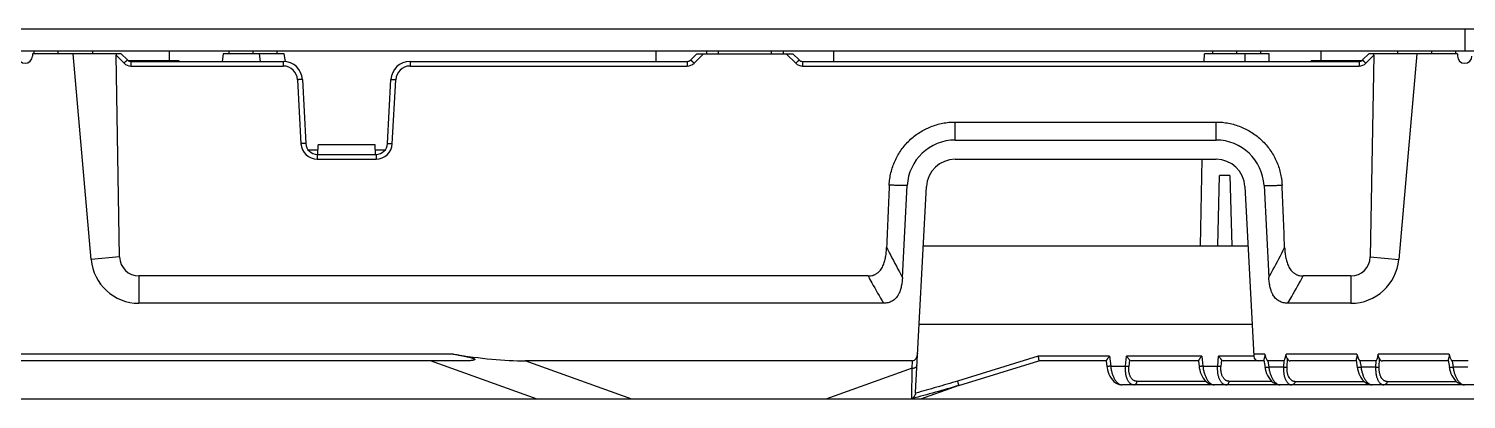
# Model space of a CAD drawing. Header units: millimetres. Extents: x 562 to 17351, y 2396 to 6995.
# Drawn here: x 1626.2 to 1776, y 3393 to 3431.6 of the extents above; entities that cross this region are included whole.
import ezdxf

# ---------------------------------------------------------------- set-up
doc = ezdxf.new("R2010")
doc.units = ezdxf.units.MM
doc.layers.add('02___PRT_ALL_AXES', color=7, linetype='Continuous')
doc.layers.add('_88746', color=7, linetype='Continuous')

msp = doc.modelspace()

# ---------------------------------------------------------------- linework, layer by layer
at = {"color": 7, "linetype": 'Continuous'}
for p, q in [((1325.801, 3431.595), (1775.801, 3431.595)), ((1775.801, 3431.595), (1775.801, 3429.295)), ((1325.801, 3429.295), (1775.801, 3429.295)), ((1626.551, 3428.995), (1626.551, 3428.745)), ((1635.801, 3428.995), (1626.551, 3428.995)), ((1626.731, 3428.995), (1626.731, 3429.295)), ((1629.231, 3428.995), (1629.231, 3429.295)), ((1632.676, 3407.559), (1630.801, 3428.995)), ((1632.801, 3429.295), (1632.801, 3428.995)), ((1635.645, 3407.819), (1635.268, 3428.834)), ((1635.268, 3428.834), (1636.101, 3428.001)), ((1635.801, 3428.995), (1636.454, 3428.341)), ((1640.801, 3429.295), (1640.801, 3428.295)), ((1646.433, 3428.995), (1646.317, 3428.195)), ((1652.799, 3428.995), (1646.433, 3428.995)), ((1647.051, 3428.995), (1647.051, 3429.295)), ((1649.551, 3428.995), (1649.551, 3429.295)), ((1650.168, 3428.995), (1650.285, 3428.195)), ((1652.051, 3428.995), (1652.051, 3429.295)), ((1652.918, 3428.181), (1652.799, 3428.995)), ((1691.551, 3428.195), (1691.551, 3429.295)), ((1695.147, 3428.341), (1695.801, 3428.995)), ((1695.501, 3428.001), (1696.495, 3428.995)), ((1695.801, 3428.995), (1705.801, 3428.995)), ((1696.801, 3429.295), (1696.801, 3428.995)), ((1698.051, 3428.995), (1698.051, 3429.295)), ((1703.551, 3428.995), (1703.551, 3429.295)), ((1704.801, 3429.295), (1704.801, 3428.995)), ((1705.107, 3428.995), (1706.101, 3428.001)), ((1705.801, 3428.995), (1706.454, 3428.341)), ((1710.051, 3428.195), (1710.051, 3429.295)), ((1749.551, 3428.995), (1749.551, 3429.295)), ((1752.051, 3428.995), (1752.051, 3429.295)), ((1754.551, 3428.995), (1754.551, 3429.295)), ((1760.801, 3429.295), (1760.801, 3428.295)), ((1765.147, 3428.341), (1765.801, 3428.995)), ((1765.501, 3428.001), (1766.334, 3428.834)), ((1775.051, 3428.995), (1765.801, 3428.995)), ((1766.334, 3428.834), (1765.957, 3407.819)), ((1768.801, 3429.295), (1768.801, 3428.995)), ((1770.801, 3428.995), (1768.925, 3407.559)), ((1772.371, 3428.995), (1772.371, 3429.295)), ((1774.871, 3428.995), (1774.871, 3429.295)), ((1775.051, 3428.995), (1775.051, 3428.745)), ((1636.508, 3428.295), (1641.801, 3428.295)), ((1636.808, 3428.195), (1636.808, 3427.708)), ((1636.808, 3428.195), (1652.695, 3428.195)), ((1636.808, 3427.708), (1652.695, 3427.708)), ((1641.801, 3428.295), (1641.801, 3428.195)), ((1652.695, 3428.195), (1652.695, 3427.708)), ((1665.907, 3428.195), (1694.794, 3428.195)), ((1665.907, 3428.195), (1665.907, 3427.708)), ((1665.907, 3427.708), (1694.794, 3427.708)), ((1694.794, 3428.195), (1694.794, 3427.708)), ((1706.808, 3428.195), (1764.794, 3428.195)), ((1706.808, 3428.195), (1706.808, 3427.708)), ((1706.808, 3427.708), (1764.794, 3427.708)), ((1759.801, 3428.295), (1765.093, 3428.295)), ((1759.801, 3428.295), (1759.801, 3428.195)), ((1764.794, 3428.195), (1764.794, 3427.708)), ((1654.193, 3426.286), (1654.542, 3419.619)), ((1654.692, 3426.299), (1655.041, 3419.632)), ((1663.56, 3419.632), (1663.909, 3426.299)), ((1664.059, 3419.619), (1664.409, 3426.286)), ((1722.708, 3421.878), (1749.894, 3421.878)), ((1722.708, 3419.995), (1722.708, 3421.878)), ((1749.894, 3419.995), (1749.894, 3421.878)), ((1722.708, 3419.995), (1749.894, 3419.995)), ((1655.267, 3418.995), (1656.301, 3418.995)), ((1656.24, 3418.495), (1662.362, 3418.495)), ((1656.24, 3418.495), (1656.24, 3418.008)), ((1662.301, 3418.995), (1663.335, 3418.995)), ((1662.362, 3418.495), (1662.362, 3418.008)), ((1656.24, 3418.008), (1662.362, 3418.008)), ((1722.708, 3417.995), (1749.894, 3417.995)), ((1717.213, 3405.686), (1717.715, 3415.256)), ((1718.588, 3393.699), (1719.712, 3415.152)), ((1750.068, 3408.995), (1750.259, 3416.295)), ((1751.342, 3416.295), (1750.259, 3416.295)), ((1751.342, 3416.295), (1751.534, 3408.995)), ((1752.89, 3415.152), (1753.816, 3397.469)), ((1754.887, 3415.256), (1755.388, 3405.686)), ((1635.645, 3407.819), (1632.676, 3407.559)), ((1719.389, 3408.995), (1753.212, 3408.995)), ((1765.957, 3407.819), (1768.925, 3407.559)), ((1713.636, 3405.838), (1637.657, 3405.838)), ((1637.657, 3405.838), (1637.657, 3402.995)), ((1763.944, 3405.838), (1758.965, 3405.838)), ((1763.944, 3405.838), (1763.944, 3402.995)), ((1715.244, 3402.995), (1637.657, 3402.995)), ((1763.944, 3402.995), (1757.357, 3402.995)), ((1753.642, 3400.795), (1718.959, 3400.795)), ((1670.41, 3397.695), (1542.804, 3397.695)), ((1731.353, 3397.482), (1722.96, 3394.894)), ((1738.79, 3397.482), (1731.353, 3397.482)), ((1738.79, 3397.482), (1738.915, 3396.442)), ((1740.459, 3396.442), (1740.549, 3397.482)), ((1748.394, 3397.482), (1740.549, 3397.482)), ((1740.854, 3397.098), (1740.795, 3396.418)), ((1748.394, 3397.482), (1748.519, 3396.442)), ((1750.063, 3396.442), (1750.153, 3397.482)), ((1753.816, 3397.482), (1750.153, 3397.482)), ((1750.458, 3397.098), (1750.399, 3396.418)), ((1754.958, 3397.695), (1753.804, 3397.695)), ((1764.562, 3397.695), (1757.193, 3397.695)), ((1757.295, 3397.247), (1757.251, 3396.32)), ((1774.166, 3397.695), (1766.797, 3397.695)), ((1766.9, 3397.247), (1766.855, 3396.32)), ((1671.659, 3396.995), (1350.149, 3396.995)), ((1679.161, 3392.995), (1668.029, 3396.995)), ((1718.275, 3396.995), (1677.9, 3396.995)), ((1689.031, 3392.995), (1677.9, 3396.995)), ((1718.236, 3396.235), (1709.218, 3392.995)), ((1718.236, 3396.235), (1718.275, 3396.995)), ((1723.104, 3394.438), (1731.426, 3397.003)), ((1738.446, 3396.995), (1731.457, 3396.995)), ((1738.446, 3397.003), (1738.518, 3396.405)), ((1738.915, 3396.442), (1740.459, 3396.442)), ((1748.05, 3396.995), (1741.038, 3396.995)), ((1748.05, 3397.003), (1748.122, 3396.405)), ((1748.519, 3396.442), (1750.063, 3396.442)), ((1754.884, 3396.995), (1750.642, 3396.995)), ((1754.873, 3397.067), (1754.996, 3396.292)), ((1756.947, 3396.995), (1755.284, 3396.995)), ((1755.284, 3396.995), (1755.391, 3396.32)), ((1756.915, 3396.32), (1755.391, 3396.32)), ((1756.947, 3396.995), (1756.915, 3396.32)), ((1764.488, 3396.995), (1757.612, 3396.995)), ((1764.477, 3397.067), (1764.6, 3396.292)), ((1766.551, 3396.995), (1764.888, 3396.995)), ((1764.888, 3396.995), (1764.995, 3396.32)), ((1766.519, 3396.32), (1764.995, 3396.32)), ((1766.551, 3396.995), (1766.519, 3396.32)), ((1774.092, 3396.995), (1767.216, 3396.995)), ((1774.081, 3397.067), (1774.204, 3396.292)), ((1776.155, 3396.995), (1774.492, 3396.995)), ((1774.492, 3396.995), (1774.599, 3396.32)), ((1776.123, 3396.32), (1774.599, 3396.32)), ((1723.104, 3394.438), (1719.089, 3392.995)), ((1896.806, 3394.495), (1740.096, 3394.495)), ((1748.846, 3394.86), (1741.652, 3394.86)), ((1755.707, 3394.86), (1751.256, 3394.86)), ((1758.115, 3394.86), (1765.311, 3394.86)), ((1767.719, 3394.86), (1774.915, 3394.86)), ((1894.079, 3392.995), (1357.053, 3392.995)), ((1718.603, 3393.641), (1718.581, 3393.635))]:
    msp.add_line(p, q, dxfattribs=at)
for points in [[(1738.518, 3396.405), (1738.536, 3396.277), (1738.582, 3396.053), (1738.646, 3395.829), (1738.73, 3395.609), (1738.833, 3395.397), (1738.954, 3395.197), (1739.094, 3395.014), (1739.251, 3394.851), (1739.423, 3394.715), (1739.605, 3394.61), (1739.794, 3394.538), (1739.981, 3394.501), (1740.096, 3394.495)], [(1748.122, 3396.405), (1748.14, 3396.277), (1748.186, 3396.053), (1748.25, 3395.829), (1748.334, 3395.609), (1748.437, 3395.397), (1748.558, 3395.197), (1748.698, 3395.014), (1748.855, 3394.851), (1749.027, 3394.715), (1749.209, 3394.61), (1749.398, 3394.538), (1749.585, 3394.501), (1749.7, 3394.495)], [(1754.996, 3396.292), (1755.022, 3396.155), (1755.08, 3395.923), (1755.159, 3395.691), (1755.259, 3395.467), (1755.379, 3395.254), (1755.52, 3395.058), (1755.68, 3394.883), (1755.856, 3394.735), (1756.046, 3394.621), (1756.241, 3394.542), (1756.437, 3394.502), (1756.558, 3394.495)], [(1764.6, 3396.292), (1764.626, 3396.155), (1764.684, 3395.923), (1764.763, 3395.691), (1764.863, 3395.467), (1764.983, 3395.254), (1765.124, 3395.058), (1765.284, 3394.883), (1765.461, 3394.735), (1765.65, 3394.621), (1765.846, 3394.542), (1766.041, 3394.502), (1766.162, 3394.495)], [(1774.204, 3396.292), (1774.23, 3396.155), (1774.288, 3395.923), (1774.367, 3395.691), (1774.467, 3395.467), (1774.587, 3395.254), (1774.728, 3395.058), (1774.888, 3394.883), (1775.065, 3394.735), (1775.254, 3394.621), (1775.45, 3394.542), (1775.645, 3394.502), (1775.766, 3394.495)]]:
    msp.add_lwpolyline(points, dxfattribs=at)
for centre, radius, start, end in [((1625.801, 3428.745), 0.75, 180, 0), ((1775.801, 3428.745), 0.75, 180, 0), ((1636.808, 3428.708), 1, 225.00003, 269.99997), ((1636.808, 3428.695), 0.5, 225, 270), ((1652.695, 3426.195), 2, 3, 90), ((1652.695, 3426.208), 1.5, 3.00007, 89.99993), ((1665.907, 3426.195), 2, 90, 177), ((1665.907, 3426.208), 1.5, 90.00007, 176.99993), ((1694.794, 3428.695), 0.5, 270, 315.0005), ((1694.794, 3428.708), 1, 270.00003, 314.99997), ((1706.808, 3428.708), 1, 225.00003, 269.99997), ((1706.808, 3428.695), 0.5, 225, 270), ((1764.794, 3428.695), 0.5, 270, 315.0005), ((1764.794, 3428.708), 1, 270.00003, 314.99997), ((1656.24, 3419.708), 1.7, 183, 270), ((1656.24, 3419.695), 1.2, 183, 270), ((1662.362, 3419.695), 1.2, 270, 357), ((1662.362, 3419.708), 1.7, 270.00001, 356.99999), ((1722.708, 3414.995), 5, 90.00001, 176.99999), ((1749.894, 3414.995), 5, 3, 90), ((1722.708, 3414.995), 3, 90, 177), ((1749.894, 3414.995), 3, 3, 90), ((3995.805, 3317.23), 2282.078, 177.53695, 177.699985), ((-576.833, 3314.999), 2335.754, 2.301895, 2.461184), ((1637.657, 3407.995), 5, 185, 270), ((1763.944, 3407.995), 5, 270, 355), ((1754.316, 3397.495), 0.5, 183, 270), ((1717.972, 3393.732), 0.617, 350.98117, 357.00199)]:
    msp.add_arc(centre, radius, start, end, dxfattribs=at)
for centre, major_axis, ratio, start_param, end_param in [((1636.621, 3427.468), (-1.303, 1.512), 0.2399664, -0.0548761, 0.2810578), ((1764.981, 3427.468), (1.303, 1.512), 0.2399664, -0.2810578, 0.0548761), ((1637.657, 3407.855), (0, 2.018), 0.9975972, -4.6944051, -3.1415927), ((1763.944, 3407.855), (0, 2.018), 0.9975972, -3.1415927, -1.5887802), ((1654.153, 3410.328), (-30.624, 11.004), 0.245846, 2.2161115, 2.5415832), ((1718.303, 3397.828), (0.044, 0.833), 0.5994734, -3.1101859, -1.5707963), ((1741.089, 3397.495), (0.086, 0.497), 0.6258693, -3.6892543, -3.0340323), ((1750.693, 3397.495), (0.086, 0.497), 0.6258693, -3.6892543, -3.0340323), ((1754.557, 3401.584), (0.732, -4.589), 0.0860763, -0.5733071, -0.0137258), ((1757.166, 3401.584), (0.22, 4.589), 0.0870563, -3.1374142, -2.5778329), ((1757.685, 3397.695), (0.12, 0.696), 0.6258693, -3.9098538, -3.0340323), ((1764.162, 3401.584), (0.732, -4.589), 0.0860763, -0.5733071, -0.0137258), ((1766.77, 3401.584), (0.22, 4.589), 0.0870563, -3.1374142, -2.5778329), ((1767.289, 3397.695), (0.12, 0.696), 0.6258693, -3.9098538, -3.0340323), ((1773.766, 3401.584), (0.732, -4.589), 0.0860763, -0.5733071, -0.0137258), ((1733.087, 3397.495), (1.661, 0.492), 0.0530721, 3.1353089, 3.3188186)]:
    msp.add_ellipse(centre, major_axis=major_axis, ratio=ratio, start_param=start_param, end_param=end_param, dxfattribs=at)
for points, knots in [([(1636.454, 3428.341), (1636.454, 3428.341), (1636.454, 3428.341), (1636.453, 3428.341), (1636.452, 3428.34), (1636.449, 3428.338), (1636.446, 3428.336), (1636.442, 3428.332), (1636.437, 3428.328), (1636.432, 3428.323), (1636.425, 3428.317), (1636.418, 3428.311), (1636.407, 3428.3), (1636.391, 3428.286), (1636.371, 3428.266), (1636.348, 3428.244), (1636.322, 3428.219), (1636.294, 3428.192), (1636.265, 3428.164), (1636.223, 3428.122), (1636.168, 3428.068), (1636.123, 3428.023), (1636.101, 3428.001)], [0, 0, 0, 0, 0.0005463, 0.001555, 0.0052604, 0.0113009, 0.0196906, 0.0304233, 0.0434731, 0.0588088, 0.0763985, 0.0962059, 0.118181, 0.1684187, 0.2266546, 0.2923298, 0.3648387, 0.4434926, 0.5275621, 0.6162397, 0.8040912, 1, 1, 1, 1]), ([(1695.147, 3428.341), (1695.147, 3428.341), (1695.148, 3428.341), (1695.148, 3428.341), (1695.15, 3428.34), (1695.152, 3428.338), (1695.155, 3428.336), (1695.159, 3428.332), (1695.164, 3428.328), (1695.17, 3428.323), (1695.176, 3428.317), (1695.183, 3428.311), (1695.194, 3428.3), (1695.21, 3428.286), (1695.231, 3428.266), (1695.254, 3428.244), (1695.279, 3428.219), (1695.307, 3428.192), (1695.336, 3428.164), (1695.379, 3428.122), (1695.434, 3428.068), (1695.478, 3428.023), (1695.501, 3428.001)], [0, 0, 0, 0, 0.0005463, 0.001555, 0.0052604, 0.0113009, 0.0196906, 0.0304233, 0.0434731, 0.0588088, 0.0763985, 0.0962059, 0.118181, 0.1684187, 0.2266546, 0.2923298, 0.3648387, 0.4434926, 0.5275621, 0.6162397, 0.8040912, 1, 1, 1, 1]), ([(1706.454, 3428.341), (1706.454, 3428.341), (1706.454, 3428.341), (1706.453, 3428.341), (1706.452, 3428.34), (1706.449, 3428.338), (1706.446, 3428.336), (1706.442, 3428.332), (1706.437, 3428.328), (1706.432, 3428.323), (1706.425, 3428.317), (1706.418, 3428.311), (1706.407, 3428.3), (1706.391, 3428.286), (1706.371, 3428.266), (1706.348, 3428.244), (1706.322, 3428.219), (1706.294, 3428.192), (1706.265, 3428.164), (1706.223, 3428.122), (1706.168, 3428.068), (1706.123, 3428.023), (1706.101, 3428.001)], [0, 0, 0, 0, 0.0005463, 0.001555, 0.0052604, 0.0113009, 0.0196906, 0.0304233, 0.0434731, 0.0588088, 0.0763985, 0.0962059, 0.118181, 0.1684187, 0.2266546, 0.2923298, 0.3648387, 0.4434926, 0.5275621, 0.6162397, 0.8040912, 1, 1, 1, 1]), ([(1765.147, 3428.341), (1765.147, 3428.341), (1765.148, 3428.341), (1765.148, 3428.341), (1765.15, 3428.34), (1765.152, 3428.338), (1765.155, 3428.336), (1765.159, 3428.332), (1765.164, 3428.328), (1765.17, 3428.323), (1765.176, 3428.317), (1765.183, 3428.311), (1765.194, 3428.3), (1765.21, 3428.286), (1765.231, 3428.266), (1765.254, 3428.244), (1765.279, 3428.219), (1765.307, 3428.192), (1765.336, 3428.164), (1765.379, 3428.122), (1765.434, 3428.068), (1765.478, 3428.023), (1765.501, 3428.001)], [0, 0, 0, 0, 0.0005463, 0.001555, 0.0052604, 0.0113009, 0.0196906, 0.0304233, 0.0434731, 0.0588088, 0.0763985, 0.0962059, 0.118181, 0.1684187, 0.2266546, 0.2923298, 0.3648387, 0.4434926, 0.5275621, 0.6162397, 0.8040912, 1, 1, 1, 1]), ([(1654.692, 3426.299), (1654.692, 3426.3), (1654.691, 3426.3), (1654.689, 3426.301), (1654.686, 3426.301), (1654.682, 3426.302), (1654.676, 3426.302), (1654.67, 3426.302), (1654.662, 3426.302), (1654.65, 3426.303), (1654.631, 3426.303), (1654.606, 3426.302), (1654.577, 3426.302), (1654.544, 3426.301), (1654.508, 3426.3), (1654.469, 3426.299), (1654.427, 3426.297), (1654.367, 3426.295), (1654.289, 3426.291), (1654.225, 3426.288), (1654.193, 3426.286)], [0, 0, 0, 0, 0.0017578, 0.0055835, 0.0117127, 0.0201813, 0.0309905, 0.0441177, 0.0595328, 0.077204, 0.1191554, 0.1695638, 0.2279627, 0.2937808, 0.3663987, 0.445112, 0.5291753, 0.6177638, 0.8051202, 1, 1, 1, 1]), ([(1663.909, 3426.299), (1663.909, 3426.3), (1663.91, 3426.3), (1663.912, 3426.301), (1663.915, 3426.301), (1663.92, 3426.302), (1663.925, 3426.302), (1663.932, 3426.302), (1663.939, 3426.302), (1663.952, 3426.303), (1663.97, 3426.303), (1663.995, 3426.302), (1664.024, 3426.302), (1664.057, 3426.301), (1664.093, 3426.3), (1664.132, 3426.299), (1664.174, 3426.297), (1664.234, 3426.295), (1664.313, 3426.291), (1664.376, 3426.288), (1664.409, 3426.286)], [0, 0, 0, 0, 0.0017578, 0.0055835, 0.0117127, 0.0201813, 0.0309905, 0.0441177, 0.0595328, 0.077204, 0.1191554, 0.1695638, 0.2279627, 0.2937808, 0.3663987, 0.445112, 0.5291753, 0.6177638, 0.8051202, 1, 1, 1, 1]), ([(1715.835, 3415.303), (1715.845, 3415.521), (1715.884, 3415.957), (1716.006, 3416.602), (1716.188, 3417.232), (1716.39, 3417.741), (1716.58, 3418.135), (1716.789, 3418.52), (1717.083, 3418.981), (1717.488, 3419.499), (1717.941, 3419.975), (1718.437, 3420.407), (1718.972, 3420.789), (1719.447, 3421.063), (1719.84, 3421.255), (1720.243, 3421.428), (1720.761, 3421.608), (1721.401, 3421.763), (1722.051, 3421.857), (1722.489, 3421.878), (1722.708, 3421.878)], [0, 0, 0, 0, 0.0623871, 0.1248193, 0.1872588, 0.2497077, 0.2809456, 0.3121867, 0.3746617, 0.4371512, 0.4996557, 0.5621747, 0.6247093, 0.6872575, 0.7185453, 0.7498357, 0.8124073, 0.8749832, 0.9375618, 1, 1, 1, 1]), ([(1749.894, 3421.878), (1750.113, 3421.878), (1750.551, 3421.857), (1751.202, 3421.763), (1751.841, 3421.607), (1752.36, 3421.428), (1752.762, 3421.255), (1753.156, 3421.063), (1753.63, 3420.788), (1754.165, 3420.406), (1754.661, 3419.974), (1755.114, 3419.498), (1755.519, 3418.98), (1755.814, 3418.519), (1756.022, 3418.134), (1756.212, 3417.74), (1756.413, 3417.231), (1756.596, 3416.6), (1756.717, 3415.956), (1756.757, 3415.52), (1756.766, 3415.303)], [0, 0, 0, 0, 0.0625476, 0.1251331, 0.1877131, 0.2502844, 0.2815754, 0.3128636, 0.3754116, 0.437944, 0.5004644, 0.5629678, 0.6254582, 0.687934, 0.7191753, 0.7504127, 0.8128631, 0.8753001, 0.9377247, 1, 1, 1, 1]), ([(1655.041, 3419.632), (1655.041, 3419.632), (1655.04, 3419.633), (1655.039, 3419.633), (1655.035, 3419.634), (1655.031, 3419.634), (1655.026, 3419.634), (1655.019, 3419.635), (1655.012, 3419.635), (1654.999, 3419.635), (1654.981, 3419.635), (1654.956, 3419.635), (1654.927, 3419.634), (1654.894, 3419.634), (1654.858, 3419.633), (1654.818, 3419.631), (1654.777, 3419.63), (1654.717, 3419.627), (1654.638, 3419.624), (1654.575, 3419.621), (1654.542, 3419.619)], [0, 0, 0, 0, 0.0017578, 0.0055835, 0.0117127, 0.0201813, 0.0309905, 0.0441177, 0.0595328, 0.077204, 0.1191554, 0.1695638, 0.2279627, 0.2937808, 0.3663986, 0.445112, 0.5291753, 0.6177638, 0.8051202, 1, 1, 1, 1]), ([(1663.56, 3419.632), (1663.56, 3419.632), (1663.561, 3419.633), (1663.563, 3419.633), (1663.566, 3419.634), (1663.57, 3419.634), (1663.576, 3419.634), (1663.582, 3419.635), (1663.59, 3419.635), (1663.602, 3419.635), (1663.621, 3419.635), (1663.646, 3419.635), (1663.675, 3419.634), (1663.708, 3419.634), (1663.744, 3419.633), (1663.783, 3419.631), (1663.825, 3419.63), (1663.885, 3419.627), (1663.963, 3419.624), (1664.027, 3419.621), (1664.059, 3419.619)], [0, 0, 0, 0, 0.0017578, 0.0055835, 0.0117127, 0.0201813, 0.0309905, 0.0441177, 0.0595328, 0.077204, 0.1191554, 0.1695638, 0.2279627, 0.2937808, 0.3663987, 0.445112, 0.5291753, 0.6177638, 0.8051202, 1, 1, 1, 1]), ([(1717.715, 3415.256), (1717.558, 3415.256), (1717.245, 3415.258), (1716.853, 3415.265), (1716.54, 3415.274), (1716.226, 3415.284), (1715.992, 3415.294), (1715.835, 3415.303)], [0, 0, 0, 0, 0.2500648, 0.5000903, 0.6250871, 0.7500734, 1, 1, 1, 1]), ([(1754.887, 3415.256), (1755.043, 3415.256), (1755.357, 3415.258), (1755.749, 3415.265), (1756.062, 3415.274), (1756.375, 3415.284), (1756.61, 3415.294), (1756.766, 3415.303)], [0, 0, 0, 0, 0.2500641, 0.5000894, 0.6250865, 0.750073, 1, 1, 1, 1]), ([(1713.636, 3405.838), (1713.719, 3405.838), (1713.884, 3405.847), (1714.087, 3405.889), (1714.244, 3405.941), (1714.358, 3405.99), (1714.468, 3406.048), (1714.572, 3406.115), (1714.67, 3406.19), (1714.793, 3406.301), (1714.93, 3406.456), (1715.068, 3406.662), (1715.183, 3406.882), (1715.278, 3407.111), (1715.355, 3407.347), (1715.417, 3407.587), (1715.466, 3407.83), (1715.504, 3408.074), (1715.543, 3408.402), (1715.559, 3408.65), (1715.565, 3408.815)], [0, 0, 0, 0, 0.0625038, 0.1249965, 0.156265, 0.187532, 0.2187985, 0.2500641, 0.2813295, 0.3125941, 0.3750808, 0.4375721, 0.5000662, 0.5625617, 0.6250578, 0.6875534, 0.7500466, 0.812539, 0.8750316, 1, 1, 1, 1]), ([(1715.565, 3408.815), (1715.696, 3408.551), (1716.227, 3407.498), (1716.782, 3406.458), (1717.213, 3405.686)], [0, 0, 0, 0, 0.2498263, 1, 1, 1, 1]), ([(1755.388, 3405.686), (1755.532, 3405.944), (1756.1, 3406.977), (1756.643, 3408.023), (1757.036, 3408.815)], [0, 0, 0, 0, 0.2501963, 1, 1, 1, 1]), ([(1757.036, 3408.815), (1757.043, 3408.65), (1757.059, 3408.402), (1757.097, 3408.074), (1757.135, 3407.83), (1757.185, 3407.587), (1757.247, 3407.347), (1757.324, 3407.111), (1757.418, 3406.882), (1757.533, 3406.662), (1757.671, 3406.456), (1757.808, 3406.301), (1757.931, 3406.19), (1758.03, 3406.115), (1758.134, 3406.048), (1758.243, 3405.99), (1758.358, 3405.941), (1758.514, 3405.889), (1758.718, 3405.847), (1758.883, 3405.838), (1758.965, 3405.838)], [0, 0, 0, 0, 0.1249684, 0.187461, 0.2499534, 0.3124466, 0.3749422, 0.4374383, 0.4999338, 0.5624279, 0.6249192, 0.6874059, 0.7186705, 0.7499359, 0.7812015, 0.812468, 0.843735, 0.8750035, 0.9374962, 1, 1, 1, 1]), ([(1713.636, 3405.838), (1713.765, 3405.598), (1714.286, 3404.642), (1714.827, 3403.697), (1715.244, 3402.995)], [0, 0, 0, 0, 0.2497917, 1, 1, 1, 1]), ([(1717.213, 3405.686), (1717.205, 3405.531), (1717.186, 3405.298), (1717.142, 3404.99), (1717.098, 3404.76), (1717.042, 3404.533), (1716.973, 3404.31), (1716.901, 3404.129), (1716.835, 3403.988), (1716.761, 3403.85), (1716.657, 3403.686), (1716.509, 3403.505), (1716.337, 3403.345), (1716.143, 3403.213), (1715.932, 3403.111), (1715.709, 3403.042), (1715.478, 3403.003), (1715.322, 3402.995), (1715.244, 3402.995)], [0, 0, 0, 0, 0.1249937, 0.1875009, 0.2500083, 0.3125154, 0.3750232, 0.4375309, 0.468791, 0.5000534, 0.5625539, 0.6250492, 0.6875391, 0.7500246, 0.8125094, 0.8749989, 0.9374969, 1, 1, 1, 1]), ([(1757.357, 3402.995), (1757.28, 3402.995), (1757.124, 3403.003), (1756.893, 3403.042), (1756.669, 3403.111), (1756.458, 3403.213), (1756.265, 3403.345), (1756.093, 3403.505), (1755.945, 3403.686), (1755.84, 3403.85), (1755.767, 3403.988), (1755.7, 3404.129), (1755.629, 3404.31), (1755.559, 3404.533), (1755.503, 3404.76), (1755.46, 3404.99), (1755.416, 3405.298), (1755.396, 3405.531), (1755.388, 3405.686)], [0, 0, 0, 0, 0.0625031, 0.1250011, 0.1874906, 0.2499754, 0.3124609, 0.3749508, 0.4374461, 0.4999466, 0.531209, 0.5624691, 0.6249768, 0.6874846, 0.7499917, 0.8124991, 0.8750063, 1, 1, 1, 1]), ([(1757.357, 3402.995), (1757.497, 3403.229), (1758.047, 3404.168), (1758.578, 3405.119), (1758.965, 3405.838)], [0, 0, 0, 0, 0.2502261, 1, 1, 1, 1]), ([(1670.41, 3397.695), (1670.483, 3397.683), (1670.628, 3397.659), (1670.845, 3397.622), (1671.062, 3397.585), (1671.279, 3397.546), (1671.459, 3397.513), (1671.603, 3397.485), (1671.711, 3397.464), (1671.819, 3397.442), (1671.926, 3397.419), (1672.033, 3397.395), (1672.122, 3397.374), (1672.193, 3397.356), (1672.246, 3397.343), (1672.298, 3397.328), (1672.35, 3397.313), (1672.402, 3397.297), (1672.453, 3397.28), (1672.503, 3397.262), (1672.543, 3397.245), (1672.575, 3397.231), (1672.597, 3397.219), (1672.618, 3397.206), (1672.636, 3397.192), (1672.649, 3397.179), (1672.657, 3397.167), (1672.661, 3397.158), (1672.662, 3397.15), (1672.661, 3397.141), (1672.658, 3397.132), (1672.654, 3397.125), (1672.647, 3397.118), (1672.637, 3397.109), (1672.622, 3397.099), (1672.602, 3397.09), (1672.581, 3397.081), (1672.559, 3397.074), (1672.528, 3397.064), (1672.488, 3397.055), (1672.439, 3397.045), (1672.389, 3397.037), (1672.339, 3397.03), (1672.271, 3397.021), (1672.185, 3397.013), (1672.045, 3397.003), (1671.87, 3396.996), (1671.729, 3396.995), (1671.659, 3396.995)], [0, 0, 0, 0, 0.0651566, 0.1303083, 0.1954491, 0.2605705, 0.3256604, 0.3581877, 0.3906987, 0.4231882, 0.4556488, 0.4880695, 0.5204329, 0.5365848, 0.5527097, 0.5688, 0.5848443, 0.6008255, 0.6167165, 0.6324703, 0.6479986, 0.655627, 0.663114, 0.67039, 0.6773384, 0.6837705, 0.686731, 0.6894989, 0.6921113, 0.6946445, 0.697204, 0.6998598, 0.7026479, 0.7055672, 0.7117443, 0.7182746, 0.7250561, 0.7320206, 0.7391216, 0.7536164, 0.7683864, 0.7833462, 0.7984449, 0.8136496, 0.8442942, 0.8751685, 0.9373756, 1, 1, 1, 1]), ([(1731.353, 3397.482), (1731.361, 3397.427), (1731.377, 3397.323), (1731.396, 3397.199), (1731.409, 3397.115), (1731.416, 3397.066), (1731.422, 3397.03), (1731.425, 3397.011), (1731.426, 3397.003)], [0, 0, 0, 0, 0.345471, 0.6492424, 0.7743437, 0.8764544, 0.9524609, 1, 1, 1, 1]), ([(1738.79, 3397.482), (1738.77, 3397.456), (1738.73, 3397.406), (1738.672, 3397.331), (1738.616, 3397.259), (1738.572, 3397.201), (1738.539, 3397.157), (1738.517, 3397.126), (1738.497, 3397.098), (1738.479, 3397.073), (1738.465, 3397.05), (1738.455, 3397.033), (1738.45, 3397.021), (1738.447, 3397.014), (1738.446, 3397.008), (1738.446, 3397.004), (1738.446, 3397.003)], [0, 0, 0, 0, 0.1639991, 0.3251192, 0.4804989, 0.6266149, 0.6947722, 0.7587204, 0.8175739, 0.8703469, 0.9159321, 0.9532097, 0.968429, 0.9812681, 0.991732, 1, 1, 1, 1]), ([(1740.854, 3397.098), (1740.844, 3397.112), (1740.824, 3397.14), (1740.778, 3397.199), (1740.714, 3397.279), (1740.633, 3397.379), (1740.578, 3397.447), (1740.549, 3397.482)], [0, 0, 0, 0, 0.1013718, 0.2135133, 0.4603339, 0.7257886, 1, 1, 1, 1]), ([(1748.394, 3397.482), (1748.374, 3397.456), (1748.334, 3397.406), (1748.276, 3397.331), (1748.22, 3397.259), (1748.176, 3397.201), (1748.143, 3397.157), (1748.121, 3397.126), (1748.101, 3397.098), (1748.083, 3397.073), (1748.069, 3397.05), (1748.059, 3397.033), (1748.054, 3397.021), (1748.051, 3397.014), (1748.05, 3397.008), (1748.05, 3397.004), (1748.05, 3397.003)], [0, 0, 0, 0, 0.1639991, 0.3251192, 0.4804989, 0.6266149, 0.6947722, 0.7587204, 0.8175739, 0.8703469, 0.9159321, 0.9532097, 0.968429, 0.9812681, 0.991732, 1, 1, 1, 1]), ([(1750.458, 3397.098), (1750.449, 3397.112), (1750.428, 3397.14), (1750.382, 3397.199), (1750.318, 3397.279), (1750.237, 3397.379), (1750.182, 3397.447), (1750.153, 3397.482)], [0, 0, 0, 0, 0.1013718, 0.2135133, 0.4603339, 0.7257886, 1, 1, 1, 1]), ([(1754.958, 3397.695), (1754.963, 3397.679), (1754.969, 3397.655), (1754.974, 3397.623), (1754.977, 3397.59), (1754.978, 3397.55), (1754.974, 3397.502), (1754.966, 3397.455), (1754.952, 3397.397), (1754.932, 3397.328), (1754.91, 3397.262), (1754.895, 3397.213), (1754.885, 3397.179), (1754.878, 3397.147), (1754.873, 3397.118), (1754.871, 3397.092), (1754.871, 3397.075), (1754.873, 3397.067)], [0, 0, 0, 0, 0.076841, 0.1151808, 0.1533693, 0.2291026, 0.3036969, 0.3769078, 0.448426, 0.5853725, 0.7120879, 0.7706647, 0.8254888, 0.8761217, 0.9221828, 0.9634372, 1, 1, 1, 1]), ([(1757.295, 3397.247), (1757.282, 3397.279), (1757.26, 3397.328), (1757.232, 3397.397), (1757.213, 3397.452), (1757.197, 3397.51), (1757.186, 3397.57), (1757.184, 3397.633), (1757.189, 3397.674), (1757.193, 3397.695)], [0, 0, 0, 0, 0.2262896, 0.3472838, 0.4723856, 0.6009192, 0.7322137, 0.8655701, 1, 1, 1, 1]), ([(1764.562, 3397.695), (1764.567, 3397.679), (1764.573, 3397.655), (1764.578, 3397.623), (1764.581, 3397.59), (1764.582, 3397.55), (1764.578, 3397.502), (1764.57, 3397.455), (1764.556, 3397.397), (1764.536, 3397.328), (1764.514, 3397.262), (1764.499, 3397.213), (1764.49, 3397.179), (1764.482, 3397.147), (1764.477, 3397.118), (1764.475, 3397.092), (1764.476, 3397.075), (1764.477, 3397.067)], [0, 0, 0, 0, 0.076841, 0.1151808, 0.1533693, 0.2291026, 0.3036969, 0.3769078, 0.448426, 0.5853725, 0.7120879, 0.7706647, 0.8254888, 0.8761217, 0.9221828, 0.9634372, 1, 1, 1, 1]), ([(1766.9, 3397.247), (1766.886, 3397.279), (1766.864, 3397.328), (1766.836, 3397.397), (1766.817, 3397.452), (1766.801, 3397.51), (1766.79, 3397.57), (1766.788, 3397.633), (1766.793, 3397.674), (1766.797, 3397.695)], [0, 0, 0, 0, 0.2262896, 0.3472838, 0.4723856, 0.6009192, 0.7322137, 0.8655701, 1, 1, 1, 1]), ([(1774.166, 3397.695), (1774.171, 3397.679), (1774.177, 3397.655), (1774.182, 3397.623), (1774.185, 3397.59), (1774.186, 3397.55), (1774.182, 3397.502), (1774.174, 3397.455), (1774.16, 3397.397), (1774.14, 3397.328), (1774.118, 3397.262), (1774.103, 3397.213), (1774.094, 3397.179), (1774.086, 3397.147), (1774.081, 3397.118), (1774.079, 3397.092), (1774.08, 3397.075), (1774.081, 3397.067)], [0, 0, 0, 0, 0.076841, 0.1151808, 0.1533693, 0.2291026, 0.3036969, 0.3769078, 0.448426, 0.5853725, 0.7120879, 0.7706647, 0.8254888, 0.8761217, 0.9221828, 0.9634372, 1, 1, 1, 1]), ([(1718.195, 3393.06), (1718.195, 3393.145), (1718.194, 3393.331), (1718.195, 3393.632), (1718.198, 3393.976), (1718.205, 3394.512), (1718.216, 3395.269), (1718.229, 3395.899), (1718.236, 3396.235)], [0, 0, 0, 0, 0.0807625, 0.1757689, 0.2842215, 0.4053176, 0.6822082, 1, 1, 1, 1]), ([(1718.236, 3396.235), (1718.267, 3396.234), (1718.33, 3396.236), (1718.422, 3396.249), (1718.507, 3396.272), (1718.582, 3396.305), (1718.645, 3396.346), (1718.686, 3396.388), (1718.71, 3396.424), (1718.723, 3396.452), (1718.732, 3396.48), (1718.734, 3396.499), (1718.735, 3396.509)], [0, 0, 0, 0, 0.1537254, 0.3032752, 0.4454066, 0.5775303, 0.6980814, 0.8069706, 0.857648, 0.9063149, 0.9535552, 1, 1, 1, 1]), ([(1738.915, 3396.442), (1738.889, 3396.439), (1738.839, 3396.433), (1738.776, 3396.426), (1738.729, 3396.421), (1738.695, 3396.418), (1738.664, 3396.415), (1738.635, 3396.412), (1738.609, 3396.409), (1738.586, 3396.407), (1738.566, 3396.406), (1738.552, 3396.405), (1738.542, 3396.404), (1738.536, 3396.404), (1738.53, 3396.404), (1738.526, 3396.404), (1738.523, 3396.404), (1738.52, 3396.404), (1738.519, 3396.404), (1738.518, 3396.405), (1738.518, 3396.405)], [0, 0, 0, 0, 0.1949765, 0.382373, 0.4709671, 0.5550267, 0.6337304, 0.7063337, 0.7721351, 0.8305152, 0.8809057, 0.9228394, 0.9405026, 0.9559115, 0.969033, 0.9798356, 0.9882993, 0.9944255, 0.9982479, 1, 1, 1, 1]), ([(1738.915, 3396.442), (1738.928, 3396.306), (1738.958, 3396.104), (1739.019, 3395.842), (1739.072, 3395.656), (1739.133, 3395.48), (1739.202, 3395.316), (1739.276, 3395.165), (1739.356, 3395.028), (1739.44, 3394.905), (1739.528, 3394.798), (1739.619, 3394.706), (1739.712, 3394.63), (1739.807, 3394.57), (1739.903, 3394.527), (1739.999, 3394.501), (1740.064, 3394.495), (1740.096, 3394.495)], [0, 0, 0, 0, 0.1686546, 0.2505899, 0.3299863, 0.4062885, 0.4790717, 0.5480283, 0.612964, 0.6737894, 0.7305156, 0.783258, 0.8322462, 0.8778339, 0.9205198, 0.9609737, 1, 1, 1, 1]), ([(1741.316, 3394.495), (1741.286, 3394.495), (1741.224, 3394.5), (1741.133, 3394.526), (1741.044, 3394.568), (1740.975, 3394.616), (1740.921, 3394.662), (1740.867, 3394.716), (1740.802, 3394.794), (1740.731, 3394.902), (1740.666, 3395.026), (1740.608, 3395.165), (1740.558, 3395.318), (1740.517, 3395.484), (1740.485, 3395.661), (1740.462, 3395.848), (1740.446, 3396.109), (1740.45, 3396.309), (1740.459, 3396.442)], [0, 0, 0, 0, 0.0394518, 0.0794543, 0.1209866, 0.1649645, 0.188131, 0.2121834, 0.2631968, 0.3184742, 0.3782925, 0.4427661, 0.5118448, 0.5853135, 0.6627908, 0.7437386, 0.8274725, 1, 1, 1, 1]), ([(1740.459, 3396.442), (1740.523, 3396.437), (1740.613, 3396.43), (1740.726, 3396.422), (1740.774, 3396.419), (1740.795, 3396.418)], [0, 0, 0, 0, 0.5705947, 0.8107266, 1, 1, 1, 1]), ([(1741.652, 3394.86), (1741.623, 3394.86), (1741.563, 3394.864), (1741.475, 3394.883), (1741.388, 3394.915), (1741.305, 3394.959), (1741.225, 3395.017), (1741.148, 3395.088), (1741.077, 3395.172), (1741.011, 3395.269), (1740.952, 3395.379), (1740.901, 3395.501), (1740.857, 3395.635), (1740.823, 3395.778), (1740.799, 3395.931), (1740.782, 3396.145), (1740.785, 3396.309), (1740.795, 3396.418)], [0, 0, 0, 0, 0.045036, 0.0902466, 0.1362663, 0.1837548, 0.2333342, 0.2855756, 0.3409773, 0.3999427, 0.4627581, 0.5295693, 0.600358, 0.6749182, 0.7528467, 0.833543, 1, 1, 1, 1]), ([(1748.519, 3396.442), (1748.493, 3396.439), (1748.443, 3396.433), (1748.38, 3396.426), (1748.333, 3396.421), (1748.299, 3396.418), (1748.268, 3396.415), (1748.24, 3396.412), (1748.213, 3396.409), (1748.19, 3396.407), (1748.17, 3396.406), (1748.156, 3396.405), (1748.146, 3396.404), (1748.14, 3396.404), (1748.134, 3396.404), (1748.13, 3396.404), (1748.127, 3396.404), (1748.124, 3396.404), (1748.123, 3396.404), (1748.122, 3396.405), (1748.122, 3396.405)], [0, 0, 0, 0, 0.1949765, 0.382373, 0.4709671, 0.5550267, 0.6337304, 0.7063337, 0.7721351, 0.8305152, 0.8809057, 0.9228394, 0.9405026, 0.9559115, 0.969033, 0.9798356, 0.9882993, 0.9944255, 0.9982479, 1, 1, 1, 1]), ([(1748.519, 3396.442), (1748.532, 3396.306), (1748.562, 3396.104), (1748.623, 3395.842), (1748.676, 3395.656), (1748.738, 3395.48), (1748.806, 3395.316), (1748.88, 3395.165), (1748.96, 3395.028), (1749.044, 3394.905), (1749.132, 3394.798), (1749.223, 3394.706), (1749.316, 3394.63), (1749.411, 3394.57), (1749.507, 3394.527), (1749.603, 3394.501), (1749.668, 3394.495), (1749.7, 3394.495)], [0, 0, 0, 0, 0.1686546, 0.2505899, 0.3299863, 0.4062885, 0.4790717, 0.5480283, 0.612964, 0.6737894, 0.7305156, 0.783258, 0.8322462, 0.8778339, 0.9205198, 0.9609737, 1, 1, 1, 1]), ([(1750.92, 3394.495), (1750.89, 3394.495), (1750.828, 3394.5), (1750.737, 3394.526), (1750.648, 3394.568), (1750.579, 3394.616), (1750.525, 3394.662), (1750.471, 3394.716), (1750.406, 3394.794), (1750.335, 3394.902), (1750.27, 3395.026), (1750.212, 3395.165), (1750.162, 3395.318), (1750.121, 3395.484), (1750.089, 3395.661), (1750.066, 3395.848), (1750.05, 3396.109), (1750.054, 3396.309), (1750.063, 3396.442)], [0, 0, 0, 0, 0.0394518, 0.0794543, 0.1209866, 0.1649645, 0.188131, 0.2121834, 0.2631968, 0.3184742, 0.3782925, 0.4427661, 0.5118448, 0.5853135, 0.6627908, 0.7437386, 0.8274725, 1, 1, 1, 1]), ([(1750.063, 3396.442), (1750.127, 3396.437), (1750.218, 3396.43), (1750.33, 3396.422), (1750.378, 3396.419), (1750.399, 3396.418)], [0, 0, 0, 0, 0.5705947, 0.8107266, 1, 1, 1, 1]), ([(1751.256, 3394.86), (1751.227, 3394.86), (1751.167, 3394.864), (1751.079, 3394.883), (1750.992, 3394.915), (1750.909, 3394.959), (1750.829, 3395.017), (1750.752, 3395.088), (1750.681, 3395.172), (1750.615, 3395.269), (1750.556, 3395.379), (1750.505, 3395.501), (1750.461, 3395.635), (1750.427, 3395.778), (1750.404, 3395.931), (1750.386, 3396.145), (1750.389, 3396.309), (1750.399, 3396.418)], [0, 0, 0, 0, 0.045036, 0.0902466, 0.1362663, 0.1837548, 0.2333342, 0.2855756, 0.3409773, 0.3999427, 0.4627581, 0.5295693, 0.600358, 0.6749182, 0.7528467, 0.833543, 1, 1, 1, 1]), ([(1755.391, 3396.32), (1755.366, 3396.316), (1755.316, 3396.309), (1755.243, 3396.299), (1755.176, 3396.292), (1755.125, 3396.287), (1755.089, 3396.285), (1755.066, 3396.284), (1755.046, 3396.284), (1755.031, 3396.284), (1755.021, 3396.285), (1755.015, 3396.285), (1755.009, 3396.286), (1755.005, 3396.287), (1755.001, 3396.288), (1754.999, 3396.289), (1754.997, 3396.291), (1754.996, 3396.292), (1754.996, 3396.292)], [0, 0, 0, 0, 0.1934194, 0.379074, 0.5500194, 0.6998803, 0.7651346, 0.8231287, 0.8733354, 0.9153424, 0.9331652, 0.9488345, 0.962341, 0.9736901, 0.9829227, 0.9901532, 0.9956428, 1, 1, 1, 1]), ([(1755.391, 3396.32), (1755.408, 3396.19), (1755.442, 3395.999), (1755.506, 3395.751), (1755.561, 3395.576), (1755.623, 3395.412), (1755.692, 3395.259), (1755.765, 3395.118), (1755.843, 3394.99), (1755.926, 3394.876), (1756.011, 3394.776), (1756.099, 3394.691), (1756.189, 3394.62), (1756.28, 3394.565), (1756.373, 3394.525), (1756.465, 3394.5), (1756.528, 3394.495), (1756.558, 3394.495)], [0, 0, 0, 0, 0.1695701, 0.2514471, 0.3305706, 0.4064729, 0.4788027, 0.5473126, 0.6118553, 0.6723767, 0.7289137, 0.7815996, 0.8306728, 0.8764871, 0.9195299, 0.960445, 1, 1, 1, 1]), ([(1756.915, 3396.32), (1756.91, 3396.193), (1756.912, 3396.003), (1756.935, 3395.755), (1756.961, 3395.579), (1756.996, 3395.413), (1757.039, 3395.258), (1757.09, 3395.116), (1757.148, 3394.987), (1757.212, 3394.872), (1757.282, 3394.772), (1757.345, 3394.699), (1757.397, 3394.65), (1757.449, 3394.607), (1757.517, 3394.562), (1757.602, 3394.523), (1757.69, 3394.5), (1757.749, 3394.495), (1757.779, 3394.495)], [0, 0, 0, 0, 0.1736516, 0.2573421, 0.3379706, 0.4149502, 0.487838, 0.5563359, 0.620298, 0.6797276, 0.7347742, 0.785735, 0.8098311, 0.8330866, 0.8773741, 0.919366, 0.9599356, 1, 1, 1, 1]), ([(1757.251, 3396.32), (1757.241, 3396.32), (1757.22, 3396.318), (1757.172, 3396.316), (1757.102, 3396.315), (1757.012, 3396.317), (1756.948, 3396.319), (1756.915, 3396.32)], [0, 0, 0, 0, 0.0880522, 0.1902474, 0.4304561, 0.7060024, 1, 1, 1, 1]), ([(1757.251, 3396.32), (1757.246, 3396.216), (1757.248, 3396.06), (1757.272, 3395.857), (1757.3, 3395.714), (1757.337, 3395.579), (1757.395, 3395.418), (1757.469, 3395.273), (1757.558, 3395.149), (1757.628, 3395.071), (1757.702, 3395.006), (1757.78, 3394.952), (1757.86, 3394.911), (1757.944, 3394.881), (1758.029, 3394.864), (1758.086, 3394.86), (1758.115, 3394.86)], [0, 0, 0, 0, 0.1671643, 0.2476372, 0.3251095, 0.3990949, 0.469294, 0.5978612, 0.6565888, 0.7119286, 0.7642816, 0.8141335, 0.8620312, 0.9085656, 0.9543585, 1, 1, 1, 1]), ([(1764.995, 3396.32), (1764.97, 3396.316), (1764.92, 3396.309), (1764.847, 3396.299), (1764.78, 3396.292), (1764.729, 3396.287), (1764.693, 3396.285), (1764.67, 3396.284), (1764.65, 3396.284), (1764.635, 3396.284), (1764.625, 3396.285), (1764.619, 3396.285), (1764.614, 3396.286), (1764.609, 3396.287), (1764.606, 3396.288), (1764.603, 3396.289), (1764.601, 3396.291), (1764.6, 3396.292), (1764.6, 3396.292)], [0, 0, 0, 0, 0.1934194, 0.379074, 0.5500194, 0.6998803, 0.7651346, 0.8231287, 0.8733354, 0.9153424, 0.9331652, 0.9488345, 0.962341, 0.9736901, 0.9829227, 0.9901532, 0.9956428, 1, 1, 1, 1]), ([(1764.995, 3396.32), (1765.012, 3396.19), (1765.046, 3395.999), (1765.11, 3395.751), (1765.165, 3395.576), (1765.227, 3395.412), (1765.296, 3395.259), (1765.369, 3395.118), (1765.448, 3394.99), (1765.53, 3394.876), (1765.615, 3394.776), (1765.703, 3394.691), (1765.793, 3394.62), (1765.884, 3394.565), (1765.977, 3394.525), (1766.069, 3394.5), (1766.132, 3394.495), (1766.162, 3394.495)], [0, 0, 0, 0, 0.1695701, 0.2514471, 0.3305706, 0.4064729, 0.4788027, 0.5473126, 0.6118553, 0.6723767, 0.7289137, 0.7815996, 0.8306728, 0.8764871, 0.9195299, 0.960445, 1, 1, 1, 1]), ([(1766.519, 3396.32), (1766.514, 3396.193), (1766.516, 3396.003), (1766.539, 3395.755), (1766.565, 3395.579), (1766.6, 3395.413), (1766.643, 3395.258), (1766.694, 3395.116), (1766.752, 3394.987), (1766.816, 3394.872), (1766.886, 3394.772), (1766.949, 3394.699), (1767.002, 3394.65), (1767.054, 3394.607), (1767.121, 3394.562), (1767.206, 3394.523), (1767.294, 3394.5), (1767.353, 3394.495), (1767.383, 3394.495)], [0, 0, 0, 0, 0.1736516, 0.2573421, 0.3379706, 0.4149502, 0.487838, 0.5563359, 0.620298, 0.6797276, 0.7347742, 0.785735, 0.8098311, 0.8330866, 0.8773741, 0.919366, 0.9599356, 1, 1, 1, 1]), ([(1766.855, 3396.32), (1766.845, 3396.32), (1766.824, 3396.318), (1766.776, 3396.316), (1766.707, 3396.315), (1766.616, 3396.317), (1766.552, 3396.319), (1766.519, 3396.32)], [0, 0, 0, 0, 0.0880522, 0.1902474, 0.4304561, 0.7060024, 1, 1, 1, 1]), ([(1766.855, 3396.32), (1766.85, 3396.216), (1766.852, 3396.06), (1766.877, 3395.857), (1766.904, 3395.714), (1766.941, 3395.579), (1766.999, 3395.418), (1767.073, 3395.273), (1767.162, 3395.149), (1767.232, 3395.071), (1767.306, 3395.006), (1767.384, 3394.952), (1767.465, 3394.911), (1767.548, 3394.881), (1767.633, 3394.864), (1767.69, 3394.86), (1767.719, 3394.86)], [0, 0, 0, 0, 0.1671643, 0.2476372, 0.3251095, 0.3990949, 0.469294, 0.5978612, 0.6565888, 0.7119286, 0.7642816, 0.8141335, 0.8620312, 0.9085656, 0.9543585, 1, 1, 1, 1]), ([(1774.599, 3396.32), (1774.574, 3396.316), (1774.524, 3396.309), (1774.451, 3396.299), (1774.384, 3396.292), (1774.333, 3396.287), (1774.297, 3396.285), (1774.274, 3396.284), (1774.254, 3396.284), (1774.239, 3396.284), (1774.229, 3396.285), (1774.223, 3396.285), (1774.218, 3396.286), (1774.213, 3396.287), (1774.21, 3396.288), (1774.207, 3396.289), (1774.205, 3396.291), (1774.205, 3396.292), (1774.204, 3396.292)], [0, 0, 0, 0, 0.1934194, 0.379074, 0.5500194, 0.6998803, 0.7651346, 0.8231287, 0.8733354, 0.9153424, 0.9331652, 0.9488345, 0.962341, 0.9736901, 0.9829227, 0.9901532, 0.9956428, 1, 1, 1, 1]), ([(1774.599, 3396.32), (1774.616, 3396.19), (1774.65, 3395.999), (1774.714, 3395.751), (1774.769, 3395.576), (1774.832, 3395.412), (1774.9, 3395.259), (1774.973, 3395.118), (1775.052, 3394.99), (1775.134, 3394.876), (1775.219, 3394.776), (1775.307, 3394.691), (1775.397, 3394.62), (1775.488, 3394.565), (1775.581, 3394.525), (1775.673, 3394.5), (1775.736, 3394.495), (1775.766, 3394.495)], [0, 0, 0, 0, 0.1695701, 0.2514471, 0.3305706, 0.4064729, 0.4788027, 0.5473126, 0.6118553, 0.6723767, 0.7289137, 0.7815996, 0.8306728, 0.8764871, 0.9195299, 0.960445, 1, 1, 1, 1]), ([(1723.104, 3394.438), (1722.291, 3394.19), (1720.66, 3393.711), (1719.018, 3393.27), (1718.195, 3393.06)], [0, 0, 0, 0, 0.5000017, 1, 1, 1, 1]), ([(1722.96, 3394.894), (1722.238, 3394.672), (1721.152, 3394.348), (1719.698, 3393.937), (1718.968, 3393.738), (1718.603, 3393.641)], [0, 0, 0, 0, 0.4999963, 0.749998, 1, 1, 1, 1]), ([(1723.104, 3394.438), (1723.101, 3394.445), (1723.095, 3394.463), (1723.084, 3394.497), (1723.069, 3394.543), (1723.051, 3394.6), (1723.031, 3394.665), (1723, 3394.764), (1722.976, 3394.842), (1722.96, 3394.894)], [0, 0, 0, 0, 0.0472852, 0.1228336, 0.2244564, 0.3492263, 0.4935446, 0.6532272, 1, 1, 1, 1]), ([(1741.316, 3394.495), (1741.337, 3394.495), (1741.379, 3394.499), (1741.44, 3394.52), (1741.496, 3394.554), (1741.546, 3394.599), (1741.588, 3394.654), (1741.621, 3394.718), (1741.643, 3394.787), (1741.65, 3394.835), (1741.652, 3394.86)], [0, 0, 0, 0, 0.1149252, 0.2314169, 0.3507102, 0.4736582, 0.6005353, 0.7310756, 0.8646018, 1, 1, 1, 1]), ([(1750.92, 3394.495), (1750.941, 3394.495), (1750.983, 3394.499), (1751.044, 3394.52), (1751.1, 3394.554), (1751.15, 3394.599), (1751.192, 3394.654), (1751.225, 3394.718), (1751.247, 3394.787), (1751.255, 3394.835), (1751.256, 3394.86)], [0, 0, 0, 0, 0.1149252, 0.2314169, 0.3507102, 0.4736582, 0.6005353, 0.7310756, 0.8646018, 1, 1, 1, 1]), ([(1758.115, 3394.86), (1758.113, 3394.835), (1758.106, 3394.787), (1758.083, 3394.718), (1758.051, 3394.654), (1758.009, 3394.599), (1757.959, 3394.554), (1757.903, 3394.52), (1757.842, 3394.499), (1757.8, 3394.495), (1757.779, 3394.495)], [0, 0, 0, 0, 0.1353982, 0.2689244, 0.3994647, 0.5263417, 0.6492898, 0.7685831, 0.8850748, 1, 1, 1, 1]), ([(1767.719, 3394.86), (1767.717, 3394.835), (1767.71, 3394.787), (1767.688, 3394.718), (1767.655, 3394.654), (1767.613, 3394.599), (1767.563, 3394.554), (1767.507, 3394.52), (1767.446, 3394.499), (1767.404, 3394.495), (1767.383, 3394.495)], [0, 0, 0, 0, 0.1353982, 0.2689244, 0.3994647, 0.5263417, 0.6492898, 0.7685831, 0.8850748, 1, 1, 1, 1]), ([(1718.581, 3393.635), (1718.576, 3393.602), (1718.56, 3393.538), (1718.526, 3393.447), (1718.483, 3393.364), (1718.434, 3393.287), (1718.38, 3393.219), (1718.304, 3393.139), (1718.24, 3393.088), (1718.195, 3393.06)], [0, 0, 0, 0, 0.1396125, 0.2760813, 0.4082466, 0.5357175, 0.6584806, 0.7766717, 1, 1, 1, 1])]:
    msp.add_open_spline(points, degree=3, knots=knots, dxfattribs=at)
at = {"layer": '02___PRT_ALL_AXES', "color": 7, "linetype": 'Continuous'}
for p, q in [((1748.667, 3428.195), (1748.683, 3428.995)), ((1755.418, 3428.995), (1748.683, 3428.995)), ((1752.935, 3428.195), (1752.918, 3428.995)), ((1755.435, 3428.195), (1755.418, 3428.995)), ((1656.283, 3418.493), (1656.318, 3419.495)), ((1662.283, 3419.495), (1656.318, 3419.495)), ((1662.318, 3418.493), (1662.283, 3419.495)), ((1748.264, 3408.995), (1748.453, 3417.995))]:
    msp.add_line(p, q, dxfattribs=at)
at = {"layer": '_88746', "color": 7, "linetype": 'Continuous'}
for p, q in [((1775.801, 3431.595), (1925.801, 3431.595)), ((1775.801, 3431.595), (1775.801, 3429.295)), ((1775.801, 3429.295), (1925.801, 3429.295))]:
    msp.add_line(p, q, dxfattribs=at)

doc.saveas('drawing.dxf')
